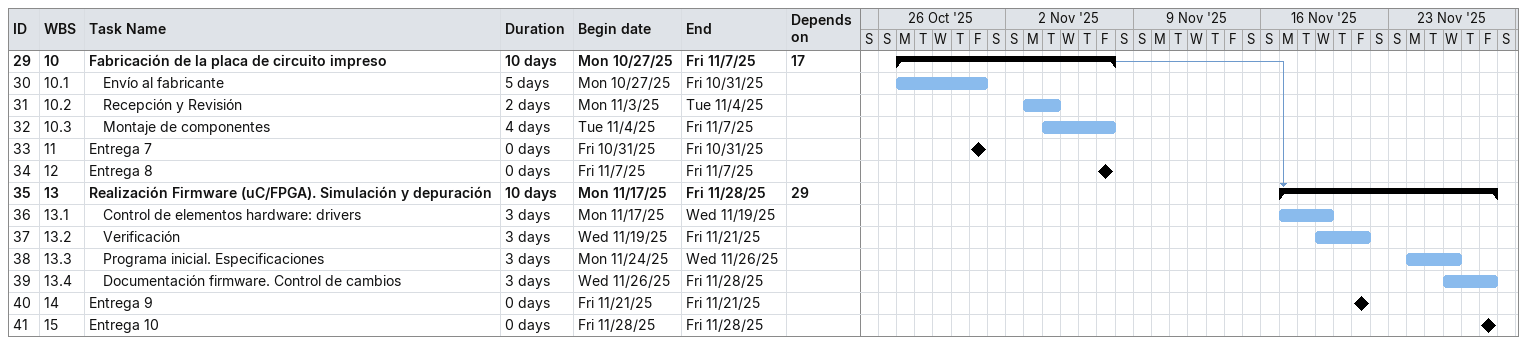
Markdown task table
| ID | WBS | Task | Duration | Start | Finish | Predecessors |
|---|---|---|---|---|---|---|
| 29 | 10 | **Fabricación de la placa de circuito impreso** | 10d | 2025-10-27 | 2025-11-07 | 17 |
| 30 | 10.1 | Envío al fabricante | 5d | 2025-10-27 | 2025-10-31 |  |
| 31 | 10.2 | Recepción y Revisión | 2d | 2025-11-03 | 2025-11-04 |  |
| 32 | 10.3 | Montaje de componentes | 4d | 2025-11-04 | 2025-11-07 |  |
| 33 | 11 | Entrega 7 | 0d | 2025-10-31 | 2025-10-31 |  |
| 34 | 12 | Entrega 8 | 0d | 2025-11-07 | 2025-11-07 |  |
| 35 | 13 | **Realización Firmware (uC/FPGA). Simulación y depuración** | 10d | 2025-11-17 | 2025-11-28 | 29 |
| 36 | 13.1 | Control de elementos hardware: drivers | 3d | 2025-11-17 | 2025-11-19 |  |
| 37 | 13.2 | Verificación | 3d | 2025-11-19 | 2025-11-21 |  |
| 38 | 13.3 | Programa inicial. Especificaciones | 3d | 2025-11-24 | 2025-11-26 |  |
| 39 | 13.4 | Documentación firmware. Control de cambios | 3d | 2025-11-26 | 2025-11-28 |  |
| 40 | 14 | Entrega 9 | 0d | 2025-11-21 | 2025-11-21 |  |
| 41 | 15 | Entrega 10 | 0d | 2025-11-28 | 2025-11-28 |  |
